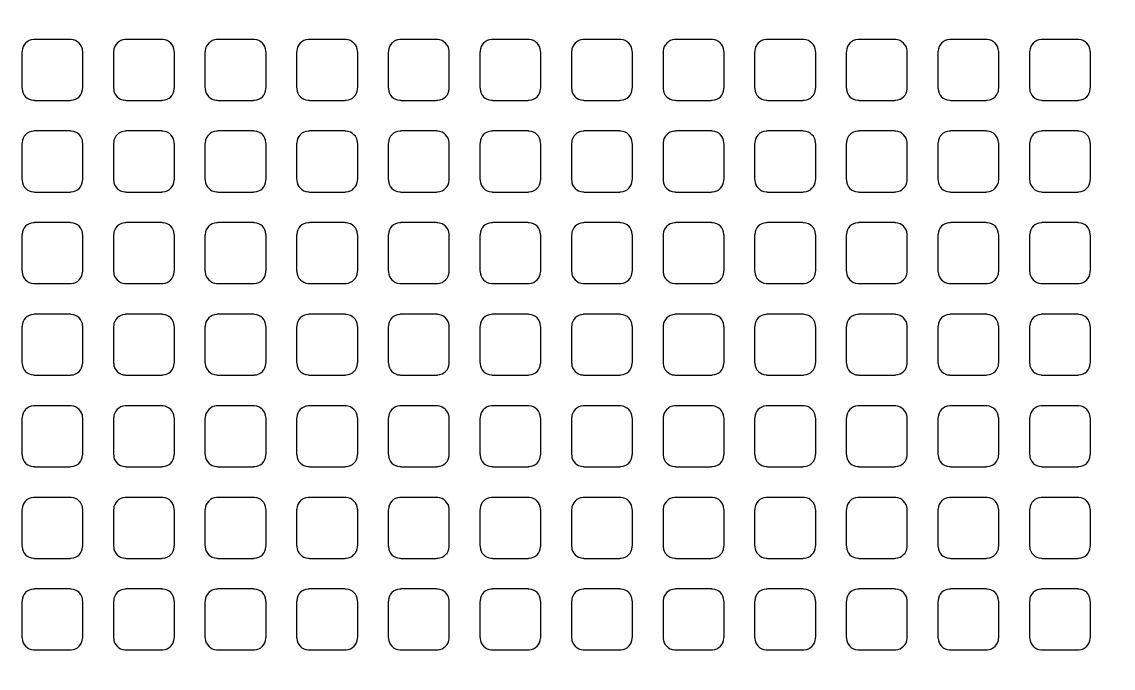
# Model space of a CAD drawing. Extents: x 3811 to 4077, y -444 to -307.
# Drawn here: x 3998.874 to 4000.69, y -387.263 to -386.188 of the extents above; entities that cross this region are included whole.
import ezdxf

# ---------------------------------------------------------------- set-up
doc = ezdxf.new("R2010")
doc.units = 0
doc.layers.add('gbr-dxf', color=7, linetype='Continuous')

msp = doc.modelspace()

# ---------------------------------------------------------------- linework, layer by layer
at = {"layer": 'gbr-dxf', "linetype": 'Continuous'}
for points in [[(3999.0372, -383.6498), (4000.6132, -385.2259, -0.008796), (4000.6149, -385.2276, -0.121203), (4002.1464, -387.7621, -0.018451), (4002.1479, -387.7673, -0.064075), (4002.3276, -389.1327, -0.053804), (4002.3289, -389.1489), (4002.3289, -394.6872, -0.007914)], [(4002.1765, -394.6853), (4002.1765, -389.1609, -0.053095), (4002.1752, -389.1448, 0.064692), (4002.0002, -387.8052, 0.121202), (4000.5054, -385.3337, -0.008636), (4000.5038, -385.332), (3998.9322, -383.7604, -0.013659)], [(3999.9338, -384.9419), (4000.4034, -385.4115), (4000.4037, -385.4118), (4000.4155, -385.4236, -0.015153), (4000.4164, -385.4246, -0.049411), (4001.1557, -386.3274, -0.015167), (4001.1564, -386.3285, -0.044505), (4001.6589, -387.2521, -0.034066), (4001.6604, -387.2551, -0.026409), (4001.8779, -387.8407, -0.024232), (4001.8785, -387.843, -0.038163), (4002.0195, -388.6098, -0.027081), (4002.0198, -388.6124, -0.011465), (4002.039, -388.846, -0.02516), (4002.0391, -388.8484, -0.014496), (4002.048, -389.1447, -0.020601), (4002.048, -389.1467), (4002.048, -389.1467, -0.012792), (4002.048, -389.1478, 0.025204), (4002.0491, -389.1681, -0.038327), (4002.0493, -389.172), (4002.0493, -389.27)]]:
    msp.add_lwpolyline(points, format="xyb", dxfattribs=at)
for points in [[(3998.8743, -386.2975, -0.095462), (3998.8747, -386.2994, 0.393729), (3998.8936, -386.3182, -0.09841), (3998.8955, -386.3187), (3998.9547, -386.3187, -0.095462), (3998.9565, -386.3183, 0.393729), (3998.9754, -386.2994, -0.101678), (3998.9759, -386.2974), (3998.9759, -386.2381, -0.092621), (3998.9755, -386.2363, 0.393729), (3998.9566, -386.2175, -0.088868), (3998.9549, -386.2171), (3998.8954, -386.2171, -0.092621), (3998.8936, -386.2175, 0.393729), (3998.8747, -386.2364, -0.09841), (3998.8743, -386.2383)], [(3999.0267, -386.2975, -0.095462), (3999.0271, -386.2994, 0.393729), (3999.0459, -386.3183, -0.095482), (3999.0478, -386.3187), (3999.107, -386.3187, -0.104567), (3999.109, -386.3182, 0.393729), (3999.1279, -386.2993, -0.088868), (3999.1282, -386.2976), (3999.1282, -386.2382, -0.092621), (3999.1278, -386.2364, 0.393729), (3999.109, -386.2175, -0.092282), (3999.1072, -386.2171), (3999.0478, -386.2171, -0.095462), (3999.046, -386.2175, 0.393729), (3999.0271, -386.2364, -0.09841), (3999.0267, -386.2383)], [(3999.179, -386.2974, -0.101214), (3999.1795, -386.2994, 0.393729), (3999.1984, -386.3182, -0.09841), (3999.2003, -386.3187), (3999.2595, -386.3187, -0.095462), (3999.2613, -386.3183, 0.393729), (3999.2802, -386.2994, -0.107228), (3999.2807, -386.2973), (3999.2807, -386.2382, -0.098843), (3999.2803, -386.2363, 0.393729), (3999.2614, -386.2175, -0.088868), (3999.2597, -386.2171), (3999.2002, -386.2171, -0.092621), (3999.1984, -386.2175, 0.393729), (3999.1795, -386.2364, -0.104195), (3999.179, -386.2384)], [(3999.3315, -386.2974, -0.098843), (3999.332, -386.2993, 0.393729), (3999.3508, -386.3182, -0.104195), (3999.3528, -386.3187), (3999.4118, -386.3187, -0.101214), (3999.4138, -386.3182, 0.393729), (3999.4326, -386.2993, -0.09841), (3999.4331, -386.2974), (3999.4331, -386.2383, -0.101214), (3999.4326, -386.2364, 0.393729), (3999.4137, -386.2175, -0.095482), (3999.4119, -386.2171), (3999.3526, -386.2171, -0.098843), (3999.3507, -386.2175, 0.393729), (3999.3319, -386.2364, -0.088868), (3999.3315, -386.2381)], [(3999.4839, -386.2976, -0.092621), (3999.4843, -386.2994, 0.393729), (3999.5031, -386.3183, -0.095482), (3999.505, -386.3187), (3999.5642, -386.3187, -0.104567), (3999.5662, -386.3182, 0.393729), (3999.5851, -386.2993, -0.092282), (3999.5855, -386.2975), (3999.5855, -386.2382, -0.095462), (3999.585, -386.2364, 0.393729), (3999.5662, -386.2175, -0.092282), (3999.5644, -386.2171), (3999.505, -386.2171, -0.095462), (3999.5032, -386.2175, 0.393729), (3999.4843, -386.2364, -0.095482), (3999.4839, -386.2382)], [(3999.6363, -386.2974, -0.101214), (3999.6367, -386.2993, 0.393729), (3999.6556, -386.3182, -0.101678), (3999.6575, -386.3187), (3999.7166, -386.3187, -0.098843), (3999.7185, -386.3182, 0.393729), (3999.7374, -386.2994, -0.095482), (3999.7378, -386.2975), (3999.7378, -386.2383, -0.098843), (3999.7374, -386.2364, 0.393729), (3999.7185, -386.2175, -0.09841), (3999.7166, -386.2171), (3999.6573, -386.2171, -0.089302), (3999.6556, -386.2175, 0.393729), (3999.6368, -386.2363, -0.104195), (3999.6363, -386.2383)], [(3999.7886, -386.2975, -0.098843), (3999.7891, -386.2994, 0.393729), (3999.8079, -386.3183, -0.095482), (3999.8098, -386.3187), (3999.869, -386.3187, -0.104567), (3999.871, -386.3182, 0.393729), (3999.8899, -386.2993, -0.09841), (3999.8903, -386.2974), (3999.8903, -386.2383, -0.101214), (3999.8898, -386.2364, 0.393729), (3999.871, -386.2175, -0.092282), (3999.8692, -386.2171), (3999.8098, -386.2171, -0.095462), (3999.808, -386.2175, 0.393729), (3999.7891, -386.2364, -0.101678), (3999.7886, -386.2383)], [(3999.9411, -386.2977, -0.089302), (3999.9415, -386.2994, 0.393729), (3999.9603, -386.3183, -0.095482), (3999.9622, -386.3187), (4000.0214, -386.3187, -0.104567), (4000.0234, -386.3182, 0.393729), (4000.0423, -386.2993, -0.095482), (4000.0427, -386.2975), (4000.0427, -386.2383, -0.098843), (4000.0422, -386.2364, 0.393729), (4000.0234, -386.2175, -0.092282), (4000.0216, -386.2171), (3999.9622, -386.2171, -0.095462), (3999.9604, -386.2175, 0.393729), (3999.9415, -386.2364, -0.092282), (3999.9411, -386.2382)], [(4000.0935, -386.2974, -0.101214), (4000.094, -386.2993, 0.393729), (4000.1128, -386.3182, -0.104195), (4000.1148, -386.3187), (4000.1738, -386.3187, -0.101214), (4000.1758, -386.3182, 0.393729), (4000.1946, -386.2993, -0.095482), (4000.1951, -386.2975), (4000.1951, -386.2383, -0.098843), (4000.1946, -386.2364, 0.393729), (4000.1757, -386.2175, -0.095482), (4000.1739, -386.2171), (4000.1146, -386.2171, -0.098843), (4000.1127, -386.2175, 0.393729), (4000.0939, -386.2364, -0.092282), (4000.0935, -386.2382)], [(4000.2459, -386.2975, -0.095462), (4000.2463, -386.2994, 0.393729), (4000.2651, -386.3183, -0.095482), (4000.267, -386.3187), (4000.3262, -386.3187, -0.104567), (4000.3282, -386.3182, 0.393729), (4000.3471, -386.2993, -0.088868), (4000.3474, -386.2976), (4000.3474, -386.2382, -0.092621), (4000.347, -386.2364, 0.393729), (4000.3282, -386.2175, -0.092282), (4000.3264, -386.2171), (4000.267, -386.2171, -0.095462), (4000.2652, -386.2175, 0.393729), (4000.2463, -386.2364, -0.09841), (4000.2459, -386.2383)], [(4000.3982, -386.2975, -0.098843), (4000.3987, -386.2994, 0.393729), (4000.4175, -386.3183, -0.095482), (4000.4194, -386.3187), (4000.4786, -386.3187, -0.104567), (4000.4806, -386.3182, 0.393729), (4000.4995, -386.2993, -0.09841), (4000.4999, -386.2974), (4000.4999, -386.2383, -0.101214), (4000.4994, -386.2364, 0.393729), (4000.4806, -386.2175, -0.092282), (4000.4788, -386.2171), (4000.4194, -386.2171, -0.095462), (4000.4176, -386.2175, 0.393729), (4000.3987, -386.2364, -0.101678), (4000.3982, -386.2383)], [(4000.5507, -386.2975, -0.095462), (4000.5511, -386.2993, 0.393729), (4000.57, -386.3182, -0.101678), (4000.5719, -386.3187), (4000.631, -386.3187, -0.098843), (4000.6329, -386.3182, 0.393729), (4000.6518, -386.2994, -0.101678), (4000.6523, -386.2974), (4000.6523, -386.2384, -0.104567), (4000.6518, -386.2364, 0.393729), (4000.6329, -386.2175, -0.09841), (4000.631, -386.2171), (4000.5717, -386.2171, -0.089302), (4000.57, -386.2175, 0.393729), (4000.5512, -386.2363, -0.09841), (4000.5507, -386.2382)], [(3998.8743, -386.4499, -0.095462), (3998.8747, -386.4518, 0.393729), (3998.8936, -386.4706, -0.095482), (3998.8954, -386.4711), (3998.9547, -386.4711, -0.092621), (3998.9565, -386.4707, 0.393729), (3998.9754, -386.4518, -0.101678), (3998.9759, -386.4498), (3998.9759, -386.3905, -0.092621), (3998.9755, -386.3887, 0.393729), (3998.9566, -386.3699, -0.092282), (3998.9548, -386.3695), (3998.8954, -386.3695, -0.095462), (3998.8936, -386.3699, 0.393729), (3998.8747, -386.3888, -0.09841), (3998.8743, -386.3907)], [(3999.0267, -386.4499, -0.095462), (3999.0271, -386.4518, 0.393729), (3999.0459, -386.4707, -0.092282), (3999.0477, -386.4711), (3999.107, -386.4711, -0.101214), (3999.109, -386.4706, 0.393729), (3999.1279, -386.4517, -0.088868), (3999.1282, -386.45), (3999.1282, -386.3906, -0.092621), (3999.1278, -386.3888, 0.393729), (3999.109, -386.3699, -0.095482), (3999.1071, -386.3695), (3999.0479, -386.3695, -0.098843), (3999.046, -386.3699, 0.393729), (3999.0271, -386.3888, -0.09841), (3999.0267, -386.3907)], [(3999.179, -386.4498, -0.101214), (3999.1795, -386.4518, 0.393729), (3999.1984, -386.4706, -0.095482), (3999.2002, -386.4711), (3999.2595, -386.4711, -0.092621), (3999.2613, -386.4707, 0.393729), (3999.2802, -386.4518, -0.107228), (3999.2807, -386.4497), (3999.2807, -386.3906, -0.098843), (3999.2803, -386.3887, 0.393729), (3999.2614, -386.3699, -0.092282), (3999.2596, -386.3695), (3999.2002, -386.3695, -0.095462), (3999.1984, -386.3699, 0.393729), (3999.1795, -386.3888, -0.104195), (3999.179, -386.3908)], [(3999.3315, -386.4498, -0.098843), (3999.332, -386.4517, 0.393729), (3999.3508, -386.4706, -0.101678), (3999.3528, -386.4711), (3999.4119, -386.4711, -0.098843), (3999.4138, -386.4706, 0.393729), (3999.4326, -386.4517, -0.09841), (3999.4331, -386.4498), (3999.4331, -386.3907, -0.101214), (3999.4326, -386.3888, 0.393729), (3999.4137, -386.3699, -0.09841), (3999.4118, -386.3695), (3999.3527, -386.3695, -0.101214), (3999.3507, -386.3699, 0.393729), (3999.3319, -386.3888, -0.088868), (3999.3315, -386.3905)], [(3999.4839, -386.45, -0.092621), (3999.4843, -386.4518, 0.393729), (3999.5031, -386.4707, -0.092282), (3999.5049, -386.4711), (3999.5642, -386.4711, -0.101214), (3999.5662, -386.4706, 0.393729), (3999.5851, -386.4517, -0.092282), (3999.5855, -386.4499), (3999.5855, -386.3906, -0.095462), (3999.585, -386.3888, 0.393729), (3999.5662, -386.3699, -0.095482), (3999.5643, -386.3695), (3999.5051, -386.3695, -0.098843), (3999.5032, -386.3699, 0.393729), (3999.4843, -386.3888, -0.095482), (3999.4839, -386.3906)], [(3999.6363, -386.4498, -0.101214), (3999.6367, -386.4517, 0.393729), (3999.6556, -386.4706, -0.09841), (3999.6575, -386.4711), (3999.7167, -386.4711, -0.095462), (3999.7185, -386.4706, 0.393729), (3999.7374, -386.4518, -0.095482), (3999.7378, -386.4499), (3999.7378, -386.3907, -0.098843), (3999.7374, -386.3888, 0.393729), (3999.7185, -386.3699, -0.101678), (3999.7166, -386.3695), (3999.6574, -386.3695, -0.092621), (3999.6556, -386.3699, 0.393729), (3999.6368, -386.3887, -0.104195), (3999.6363, -386.3907)], [(3999.7886, -386.4499, -0.098843), (3999.7891, -386.4518, 0.393729), (3999.8079, -386.4707, -0.092282), (3999.8097, -386.4711), (3999.869, -386.4711, -0.101214), (3999.871, -386.4706, 0.393729), (3999.8899, -386.4517, -0.09841), (3999.8903, -386.4498), (3999.8903, -386.3907, -0.101214), (3999.8898, -386.3888, 0.393729), (3999.871, -386.3699, -0.095482), (3999.8691, -386.3695), (3999.8099, -386.3695, -0.098843), (3999.808, -386.3699, 0.393729), (3999.7891, -386.3888, -0.101678), (3999.7886, -386.3907)], [(3999.9411, -386.4501, -0.089302), (3999.9415, -386.4518, 0.393729), (3999.9603, -386.4707, -0.092282), (3999.9621, -386.4711), (4000.0214, -386.4711, -0.101214), (4000.0234, -386.4706, 0.393729), (4000.0423, -386.4517, -0.095482), (4000.0427, -386.4499), (4000.0427, -386.3907, -0.098843), (4000.0422, -386.3888, 0.393729), (4000.0234, -386.3699, -0.095482), (4000.0215, -386.3695), (3999.9623, -386.3695, -0.098843), (3999.9604, -386.3699, 0.393729), (3999.9415, -386.3888, -0.092282), (3999.9411, -386.3906)], [(4000.0935, -386.4498, -0.101214), (4000.094, -386.4517, 0.393729), (4000.1128, -386.4706, -0.101678), (4000.1148, -386.4711), (4000.1739, -386.4711, -0.098843), (4000.1758, -386.4706, 0.393729), (4000.1946, -386.4517, -0.095482), (4000.1951, -386.4499), (4000.1951, -386.3907, -0.098843), (4000.1946, -386.3888, 0.393729), (4000.1757, -386.3699, -0.09841), (4000.1738, -386.3695), (4000.1147, -386.3695, -0.101214), (4000.1127, -386.3699, 0.393729), (4000.0939, -386.3888, -0.092282), (4000.0935, -386.3906)], [(4000.2459, -386.4499, -0.095462), (4000.2463, -386.4518, 0.393729), (4000.2651, -386.4707, -0.092282), (4000.2669, -386.4711), (4000.3262, -386.4711, -0.101214), (4000.3282, -386.4706, 0.393729), (4000.3471, -386.4517, -0.088868), (4000.3474, -386.45), (4000.3474, -386.3906, -0.092621), (4000.347, -386.3888, 0.393729), (4000.3282, -386.3699, -0.095482), (4000.3263, -386.3695), (4000.2671, -386.3695, -0.098843), (4000.2652, -386.3699, 0.393729), (4000.2463, -386.3888, -0.09841), (4000.2459, -386.3907)], [(4000.3982, -386.4499, -0.098843), (4000.3987, -386.4518, 0.393729), (4000.4175, -386.4707, -0.092282), (4000.4193, -386.4711), (4000.4786, -386.4711, -0.101214), (4000.4806, -386.4706, 0.393729), (4000.4995, -386.4517, -0.09841), (4000.4999, -386.4498), (4000.4999, -386.3907, -0.101214), (4000.4994, -386.3888, 0.393729), (4000.4806, -386.3699, -0.095482), (4000.4787, -386.3695), (4000.4195, -386.3695, -0.098843), (4000.4176, -386.3699, 0.393729), (4000.3987, -386.3888, -0.101678), (4000.3982, -386.3907)], [(4000.5507, -386.4499, -0.095462), (4000.5511, -386.4517, 0.393729), (4000.57, -386.4706, -0.09841), (4000.5719, -386.4711), (4000.6311, -386.4711, -0.095462), (4000.6329, -386.4706, 0.393729), (4000.6518, -386.4518, -0.101678), (4000.6523, -386.4498), (4000.6523, -386.3908, -0.104567), (4000.6518, -386.3888, 0.393729), (4000.6329, -386.3699, -0.101678), (4000.631, -386.3695), (4000.5718, -386.3695, -0.092621), (4000.57, -386.3699, 0.393729), (4000.5512, -386.3887, -0.09841), (4000.5507, -386.3906)], [(3998.8743, -386.6023, -0.095462), (3998.8747, -386.6042, 0.393729), (3998.8936, -386.623, -0.092282), (3998.8954, -386.6234), (3998.9548, -386.6234, -0.089302), (3998.9565, -386.6231, 0.393729), (3998.9754, -386.6042, -0.101678), (3998.9759, -386.6022), (3998.9759, -386.5429, -0.092621), (3998.9755, -386.5411, 0.393729), (3998.9566, -386.5223, -0.095482), (3998.9547, -386.5219), (3998.8955, -386.5219, -0.098843), (3998.8936, -386.5223, 0.393729), (3998.8747, -386.5412, -0.09841), (3998.8743, -386.5431)], [(3999.0267, -386.6023, -0.095462), (3999.0271, -386.6042, 0.393729), (3999.0459, -386.6231, -0.088868), (3999.0477, -386.6234), (3999.1071, -386.6234, -0.098843), (3999.109, -386.623, 0.393729), (3999.1279, -386.6041, -0.088868), (3999.1282, -386.6024), (3999.1282, -386.543, -0.092621), (3999.1278, -386.5412, 0.393729), (3999.109, -386.5223, -0.09841), (3999.1071, -386.5219), (3999.0479, -386.5219, -0.101214), (3999.046, -386.5223, 0.393729), (3999.0271, -386.5412, -0.09841), (3999.0267, -386.5431)], [(3999.179, -386.6022, -0.101214), (3999.1795, -386.6042, 0.393729), (3999.1984, -386.623, -0.092282), (3999.2002, -386.6234), (3999.2596, -386.6234, -0.089302), (3999.2613, -386.6231, 0.393729), (3999.2802, -386.6042, -0.107228), (3999.2807, -386.6021), (3999.2807, -386.543, -0.098843), (3999.2803, -386.5411, 0.393729), (3999.2614, -386.5223, -0.095482), (3999.2595, -386.5219), (3999.2003, -386.5219, -0.098843), (3999.1984, -386.5223, 0.393729), (3999.1795, -386.5412, -0.104195), (3999.179, -386.5432)], [(3999.3315, -386.6022, -0.098843), (3999.332, -386.6041, 0.393729), (3999.3508, -386.623, -0.09841), (3999.3527, -386.6234), (3999.4119, -386.6234, -0.095462), (3999.4138, -386.623, 0.393729), (3999.4326, -386.6041, -0.09841), (3999.4331, -386.6022), (3999.4331, -386.5431, -0.101214), (3999.4326, -386.5412, 0.393729), (3999.4137, -386.5223, -0.101678), (3999.4118, -386.5219), (3999.3528, -386.5219, -0.104567), (3999.3507, -386.5223, 0.393729), (3999.3319, -386.5412, -0.088868), (3999.3315, -386.5429)], [(3999.4839, -386.6024, -0.092621), (3999.4843, -386.6042, 0.393729), (3999.5031, -386.6231, -0.088868), (3999.5049, -386.6234), (3999.5643, -386.6234, -0.098843), (3999.5662, -386.623, 0.393729), (3999.5851, -386.6041, -0.092282), (3999.5855, -386.6023), (3999.5855, -386.543, -0.095462), (3999.585, -386.5412, 0.393729), (3999.5662, -386.5223, -0.09841), (3999.5643, -386.5219), (3999.5051, -386.5219, -0.101214), (3999.5032, -386.5223, 0.393729), (3999.4843, -386.5412, -0.095482), (3999.4839, -386.543)], [(3999.6363, -386.6022, -0.101214), (3999.6367, -386.6041, 0.393729), (3999.6556, -386.623, -0.095482), (3999.6574, -386.6234), (3999.7168, -386.6234, -0.092621), (3999.7185, -386.623, 0.393729), (3999.7374, -386.6042, -0.095482), (3999.7378, -386.6023), (3999.7378, -386.5431, -0.098843), (3999.7374, -386.5412, 0.393729), (3999.7185, -386.5223, -0.104195), (3999.7165, -386.5219), (3999.6575, -386.5219, -0.095462), (3999.6556, -386.5223, 0.393729), (3999.6368, -386.5411, -0.104195), (3999.6363, -386.5431)], [(3999.7886, -386.6023, -0.098843), (3999.7891, -386.6042, 0.393729), (3999.8079, -386.6231, -0.088868), (3999.8097, -386.6234), (3999.8691, -386.6234, -0.098843), (3999.871, -386.623, 0.393729), (3999.8899, -386.6041, -0.09841), (3999.8903, -386.6022), (3999.8903, -386.5431, -0.101214), (3999.8898, -386.5412, 0.393729), (3999.871, -386.5223, -0.09841), (3999.8691, -386.5219), (3999.8099, -386.5219, -0.101214), (3999.808, -386.5223, 0.393729), (3999.7891, -386.5412, -0.101678), (3999.7886, -386.5431)], [(3999.9411, -386.6025, -0.089302), (3999.9415, -386.6042, 0.393729), (3999.9603, -386.6231, -0.088868), (3999.9621, -386.6234), (4000.0215, -386.6234, -0.098843), (4000.0234, -386.623, 0.393729), (4000.0423, -386.6041, -0.095482), (4000.0427, -386.6023), (4000.0427, -386.5431, -0.098843), (4000.0422, -386.5412, 0.393729), (4000.0234, -386.5223, -0.09841), (4000.0215, -386.5219), (3999.9623, -386.5219, -0.101214), (3999.9604, -386.5223, 0.393729), (3999.9415, -386.5412, -0.092282), (3999.9411, -386.543)], [(4000.0935, -386.6022, -0.101214), (4000.094, -386.6041, 0.393729), (4000.1128, -386.623, -0.09841), (4000.1147, -386.6234), (4000.1739, -386.6234, -0.095462), (4000.1758, -386.623, 0.393729), (4000.1946, -386.6041, -0.095482), (4000.1951, -386.6023), (4000.1951, -386.5431, -0.098843), (4000.1946, -386.5412, 0.393729), (4000.1757, -386.5223, -0.101678), (4000.1738, -386.5219), (4000.1148, -386.5219, -0.104567), (4000.1127, -386.5223, 0.393729), (4000.0939, -386.5412, -0.092282), (4000.0935, -386.543)], [(4000.2459, -386.6023, -0.095462), (4000.2463, -386.6042, 0.393729), (4000.2651, -386.6231, -0.088868), (4000.2669, -386.6234), (4000.3263, -386.6234, -0.098843), (4000.3282, -386.623, 0.393729), (4000.3471, -386.6041, -0.088868), (4000.3474, -386.6024), (4000.3474, -386.543, -0.092621), (4000.347, -386.5412, 0.393729), (4000.3282, -386.5223, -0.09841), (4000.3263, -386.5219), (4000.2671, -386.5219, -0.101214), (4000.2652, -386.5223, 0.393729), (4000.2463, -386.5412, -0.09841), (4000.2459, -386.5431)], [(4000.3982, -386.6023, -0.098843), (4000.3987, -386.6042, 0.393729), (4000.4175, -386.6231, -0.088868), (4000.4193, -386.6234), (4000.4787, -386.6234, -0.098843), (4000.4806, -386.623, 0.393729), (4000.4995, -386.6041, -0.09841), (4000.4999, -386.6022), (4000.4999, -386.5431, -0.101214), (4000.4994, -386.5412, 0.393729), (4000.4806, -386.5223, -0.09841), (4000.4787, -386.5219), (4000.4195, -386.5219, -0.101214), (4000.4176, -386.5223, 0.393729), (4000.3987, -386.5412, -0.101678), (4000.3982, -386.5431)], [(4000.5507, -386.6023, -0.095462), (4000.5511, -386.6041, 0.393729), (4000.57, -386.623, -0.095482), (4000.5718, -386.6234), (4000.6312, -386.6234, -0.092621), (4000.6329, -386.623, 0.393729), (4000.6518, -386.6042, -0.101678), (4000.6523, -386.6022), (4000.6523, -386.5432, -0.104567), (4000.6518, -386.5412, 0.393729), (4000.6329, -386.5223, -0.104195), (4000.6309, -386.5219), (4000.5719, -386.5219, -0.095462), (4000.57, -386.5223, 0.393729), (4000.5512, -386.5411, -0.09841), (4000.5507, -386.543)], [(3998.8743, -386.7547, -0.095462), (3998.8747, -386.7566, 0.393729), (3998.8936, -386.7754, -0.101678), (3998.8955, -386.7759), (3998.9546, -386.7759, -0.098843), (3998.9565, -386.7755, 0.393729), (3998.9754, -386.7566, -0.101678), (3998.9759, -386.7546), (3998.9759, -386.6953, -0.092621), (3998.9755, -386.6935, 0.393729), (3998.9566, -386.6747, -0.09841), (3998.9547, -386.6742), (3998.8955, -386.6742, -0.101214), (3998.8936, -386.6747, 0.393729), (3998.8747, -386.6936, -0.09841), (3998.8743, -386.6955)], [(3999.0267, -386.7547, -0.095462), (3999.0271, -386.7566, 0.393729), (3999.0459, -386.7755, -0.09841), (3999.0478, -386.7759), (3999.1069, -386.7759, -0.10699), (3999.109, -386.7754, 0.393729), (3999.1279, -386.7565, -0.088868), (3999.1282, -386.7548), (3999.1282, -386.6954, -0.092621), (3999.1278, -386.6936, 0.393729), (3999.109, -386.6747, -0.101678), (3999.107, -386.6742), (3999.048, -386.6742, -0.104567), (3999.046, -386.6747, 0.393729), (3999.0271, -386.6936, -0.09841), (3999.0267, -386.6955)], [(3999.179, -386.7546, -0.101214), (3999.1795, -386.7566, 0.393729), (3999.1984, -386.7754, -0.101678), (3999.2003, -386.7759), (3999.2594, -386.7759, -0.098843), (3999.2613, -386.7755, 0.393729), (3999.2802, -386.7566, -0.107228), (3999.2807, -386.7545), (3999.2807, -386.6954, -0.098843), (3999.2803, -386.6935, 0.393729), (3999.2614, -386.6747, -0.09841), (3999.2595, -386.6742), (3999.2003, -386.6742, -0.101214), (3999.1984, -386.6747, 0.393729), (3999.1795, -386.6936, -0.104195), (3999.179, -386.6956)], [(3999.3315, -386.7546, -0.098843), (3999.332, -386.7565, 0.393729), (3999.3508, -386.7754, -0.107228), (3999.3529, -386.7759), (3999.4118, -386.7759, -0.104567), (3999.4138, -386.7754, 0.393729), (3999.4326, -386.7565, -0.09841), (3999.4331, -386.7546), (3999.4331, -386.6955, -0.101214), (3999.4326, -386.6936, 0.393729), (3999.4137, -386.6747, -0.104195), (3999.4117, -386.6742), (3999.3528, -386.6742, -0.10699), (3999.3507, -386.6747, 0.393729), (3999.3319, -386.6936, -0.088868), (3999.3315, -386.6953)], [(3999.4839, -386.7548, -0.092621), (3999.4843, -386.7566, 0.393729), (3999.5031, -386.7755, -0.09841), (3999.505, -386.7759), (3999.5641, -386.7759, -0.10699), (3999.5662, -386.7754, 0.393729), (3999.5851, -386.7565, -0.092282), (3999.5855, -386.7547), (3999.5855, -386.6954, -0.095462), (3999.585, -386.6936, 0.393729), (3999.5662, -386.6747, -0.101678), (3999.5642, -386.6742), (3999.5052, -386.6742, -0.104567), (3999.5032, -386.6747, 0.393729), (3999.4843, -386.6936, -0.095482), (3999.4839, -386.6954)], [(3999.6363, -386.7546, -0.101214), (3999.6367, -386.7565, 0.393729), (3999.6556, -386.7754, -0.104195), (3999.6576, -386.7759), (3999.7166, -386.7759, -0.101214), (3999.7185, -386.7754, 0.393729), (3999.7374, -386.7566, -0.095482), (3999.7378, -386.7547), (3999.7378, -386.6955, -0.098843), (3999.7374, -386.6936, 0.393729), (3999.7185, -386.6747, -0.107228), (3999.7165, -386.6742), (3999.6575, -386.6742, -0.098843), (3999.6556, -386.6747, 0.393729), (3999.6368, -386.6935, -0.104195), (3999.6363, -386.6955)], [(3999.7886, -386.7547, -0.098843), (3999.7891, -386.7566, 0.393729), (3999.8079, -386.7755, -0.09841), (3999.8098, -386.7759), (3999.8689, -386.7759, -0.10699), (3999.871, -386.7754, 0.393729), (3999.8899, -386.7565, -0.09841), (3999.8903, -386.7546), (3999.8903, -386.6955, -0.101214), (3999.8898, -386.6936, 0.393729), (3999.871, -386.6747, -0.101678), (3999.869, -386.6742), (3999.81, -386.6742, -0.104567), (3999.808, -386.6747, 0.393729), (3999.7891, -386.6936, -0.101678), (3999.7886, -386.6955)], [(3999.9411, -386.7549, -0.089302), (3999.9415, -386.7566, 0.393729), (3999.9603, -386.7755, -0.09841), (3999.9622, -386.7759), (4000.0213, -386.7759, -0.10699), (4000.0234, -386.7754, 0.393729), (4000.0423, -386.7565, -0.095482), (4000.0427, -386.7547), (4000.0427, -386.6955, -0.098843), (4000.0422, -386.6936, 0.393729), (4000.0234, -386.6747, -0.101678), (4000.0214, -386.6742), (3999.9624, -386.6742, -0.104567), (3999.9604, -386.6747, 0.393729), (3999.9415, -386.6936, -0.092282), (3999.9411, -386.6954)], [(4000.0935, -386.7546, -0.101214), (4000.094, -386.7565, 0.393729), (4000.1128, -386.7754, -0.107228), (4000.1149, -386.7759), (4000.1738, -386.7759, -0.104567), (4000.1758, -386.7754, 0.393729), (4000.1946, -386.7565, -0.095482), (4000.1951, -386.7547), (4000.1951, -386.6955, -0.098843), (4000.1946, -386.6936, 0.393729), (4000.1757, -386.6747, -0.104195), (4000.1737, -386.6742), (4000.1148, -386.6742, -0.10699), (4000.1127, -386.6747, 0.393729), (4000.0939, -386.6936, -0.092282), (4000.0935, -386.6954)], [(4000.2459, -386.7547, -0.095462), (4000.2463, -386.7566, 0.393729), (4000.2651, -386.7755, -0.09841), (4000.267, -386.7759), (4000.3261, -386.7759, -0.10699), (4000.3282, -386.7754, 0.393729), (4000.3471, -386.7565, -0.088868), (4000.3474, -386.7548), (4000.3474, -386.6954, -0.092621), (4000.347, -386.6936, 0.393729), (4000.3282, -386.6747, -0.101678), (4000.3262, -386.6742), (4000.2672, -386.6742, -0.104567), (4000.2652, -386.6747, 0.393729), (4000.2463, -386.6936, -0.09841), (4000.2459, -386.6955)], [(4000.3982, -386.7547, -0.098843), (4000.3987, -386.7566, 0.393729), (4000.4175, -386.7755, -0.09841), (4000.4194, -386.7759), (4000.4785, -386.7759, -0.10699), (4000.4806, -386.7754, 0.393729), (4000.4995, -386.7565, -0.09841), (4000.4999, -386.7546), (4000.4999, -386.6955, -0.101214), (4000.4994, -386.6936, 0.393729), (4000.4806, -386.6747, -0.101678), (4000.4786, -386.6742), (4000.4196, -386.6742, -0.104567), (4000.4176, -386.6747, 0.393729), (4000.3987, -386.6936, -0.101678), (4000.3982, -386.6955)], [(4000.5507, -386.7547, -0.095462), (4000.5511, -386.7565, 0.393729), (4000.57, -386.7754, -0.104195), (4000.572, -386.7759), (4000.631, -386.7759, -0.101214), (4000.6329, -386.7754, 0.393729), (4000.6518, -386.7566, -0.101678), (4000.6523, -386.7546), (4000.6523, -386.6956, -0.104567), (4000.6518, -386.6936, 0.393729), (4000.6329, -386.6747, -0.107228), (4000.6309, -386.6742), (4000.5719, -386.6742, -0.098843), (4000.57, -386.6747, 0.393729), (4000.5512, -386.6935, -0.09841), (4000.5507, -386.6954)], [(3998.8743, -386.9071, -0.095462), (3998.8747, -386.909, 0.393729), (3998.8936, -386.9278, -0.09841), (3998.8955, -386.9283), (3998.9547, -386.9283, -0.095462), (3998.9565, -386.9279, 0.393729), (3998.9754, -386.909, -0.101678), (3998.9759, -386.907), (3998.9759, -386.8477, -0.092621), (3998.9755, -386.8459, 0.393729), (3998.9566, -386.8271, -0.088868), (3998.9549, -386.8267), (3998.8954, -386.8267, -0.092621), (3998.8936, -386.8271, 0.393729), (3998.8747, -386.846, -0.09841), (3998.8743, -386.8479)], [(3999.0267, -386.9071, -0.095462), (3999.0271, -386.909, 0.393729), (3999.0459, -386.9279, -0.095482), (3999.0478, -386.9283), (3999.107, -386.9283, -0.104567), (3999.109, -386.9278, 0.393729), (3999.1279, -386.9089, -0.088868), (3999.1282, -386.9072), (3999.1282, -386.8478, -0.092621), (3999.1278, -386.846, 0.393729), (3999.109, -386.8271, -0.092282), (3999.1072, -386.8267), (3999.0478, -386.8267, -0.095462), (3999.046, -386.8271, 0.393729), (3999.0271, -386.846, -0.09841), (3999.0267, -386.8479)], [(3999.179, -386.907, -0.101214), (3999.1795, -386.909, 0.393729), (3999.1984, -386.9278, -0.09841), (3999.2003, -386.9283), (3999.2595, -386.9283, -0.095462), (3999.2613, -386.9279, 0.393729), (3999.2802, -386.909, -0.107228), (3999.2807, -386.9069), (3999.2807, -386.8478, -0.098843), (3999.2803, -386.8459, 0.393729), (3999.2614, -386.8271, -0.088868), (3999.2597, -386.8267), (3999.2002, -386.8267, -0.092621), (3999.1984, -386.8271, 0.393729), (3999.1795, -386.846, -0.104195), (3999.179, -386.848)], [(3999.3315, -386.907, -0.098843), (3999.332, -386.9089, 0.393729), (3999.3508, -386.9278, -0.104195), (3999.3528, -386.9283), (3999.4118, -386.9283, -0.101214), (3999.4138, -386.9278, 0.393729), (3999.4326, -386.9089, -0.09841), (3999.4331, -386.907), (3999.4331, -386.8479, -0.101214), (3999.4326, -386.846, 0.393729), (3999.4137, -386.8271, -0.095482), (3999.4119, -386.8267), (3999.3526, -386.8267, -0.098843), (3999.3507, -386.8271, 0.393729), (3999.3319, -386.846, -0.088868), (3999.3315, -386.8477)], [(3999.4839, -386.9072, -0.092621), (3999.4843, -386.909, 0.393729), (3999.5031, -386.9279, -0.095482), (3999.505, -386.9283), (3999.5642, -386.9283, -0.104567), (3999.5662, -386.9278, 0.393729), (3999.5851, -386.9089, -0.092282), (3999.5855, -386.9071), (3999.5855, -386.8478, -0.095462), (3999.585, -386.846, 0.393729), (3999.5662, -386.8271, -0.092282), (3999.5644, -386.8267), (3999.505, -386.8267, -0.095462), (3999.5032, -386.8271, 0.393729), (3999.4843, -386.846, -0.095482), (3999.4839, -386.8478)], [(3999.6363, -386.907, -0.101214), (3999.6367, -386.9089, 0.393729), (3999.6556, -386.9278, -0.101678), (3999.6575, -386.9283), (3999.7166, -386.9283, -0.098843), (3999.7185, -386.9278, 0.393729), (3999.7374, -386.909, -0.095482), (3999.7378, -386.9071), (3999.7378, -386.8479, -0.098843), (3999.7374, -386.846, 0.393729), (3999.7185, -386.8271, -0.09841), (3999.7166, -386.8267), (3999.6573, -386.8267, -0.089302), (3999.6556, -386.8271, 0.393729), (3999.6368, -386.8459, -0.104195), (3999.6363, -386.8479)], [(3999.7886, -386.9071, -0.098843), (3999.7891, -386.909, 0.393729), (3999.8079, -386.9279, -0.095482), (3999.8098, -386.9283), (3999.869, -386.9283, -0.104567), (3999.871, -386.9278, 0.393729), (3999.8899, -386.9089, -0.09841), (3999.8903, -386.907), (3999.8903, -386.8479, -0.101214), (3999.8898, -386.846, 0.393729), (3999.871, -386.8271, -0.092282), (3999.8692, -386.8267), (3999.8098, -386.8267, -0.095462), (3999.808, -386.8271, 0.393729), (3999.7891, -386.846, -0.101678), (3999.7886, -386.8479)], [(3999.9411, -386.9073, -0.089302), (3999.9415, -386.909, 0.393729), (3999.9603, -386.9279, -0.095482), (3999.9622, -386.9283), (4000.0214, -386.9283, -0.104567), (4000.0234, -386.9278, 0.393729), (4000.0423, -386.9089, -0.095482), (4000.0427, -386.9071), (4000.0427, -386.8479, -0.098843), (4000.0422, -386.846, 0.393729), (4000.0234, -386.8271, -0.092282), (4000.0216, -386.8267), (3999.9622, -386.8267, -0.095462), (3999.9604, -386.8271, 0.393729), (3999.9415, -386.846, -0.092282), (3999.9411, -386.8478)], [(4000.0935, -386.907, -0.101214), (4000.094, -386.9089, 0.393729), (4000.1128, -386.9278, -0.104195), (4000.1148, -386.9283), (4000.1738, -386.9283, -0.101214), (4000.1758, -386.9278, 0.393729), (4000.1946, -386.9089, -0.095482), (4000.1951, -386.9071), (4000.1951, -386.8479, -0.098843), (4000.1946, -386.846, 0.393729), (4000.1757, -386.8271, -0.095482), (4000.1739, -386.8267), (4000.1146, -386.8267, -0.098843), (4000.1127, -386.8271, 0.393729), (4000.0939, -386.846, -0.092282), (4000.0935, -386.8478)], [(4000.2459, -386.9071, -0.095462), (4000.2463, -386.909, 0.393729), (4000.2651, -386.9279, -0.095482), (4000.267, -386.9283), (4000.3262, -386.9283, -0.104567), (4000.3282, -386.9278, 0.393729), (4000.3471, -386.9089, -0.088868), (4000.3474, -386.9072), (4000.3474, -386.8478, -0.092621), (4000.347, -386.846, 0.393729), (4000.3282, -386.8271, -0.092282), (4000.3264, -386.8267), (4000.267, -386.8267, -0.095462), (4000.2652, -386.8271, 0.393729), (4000.2463, -386.846, -0.09841), (4000.2459, -386.8479)], [(4000.3982, -386.9071, -0.098843), (4000.3987, -386.909, 0.393729), (4000.4175, -386.9279, -0.095482), (4000.4194, -386.9283), (4000.4786, -386.9283, -0.104567), (4000.4806, -386.9278, 0.393729), (4000.4995, -386.9089, -0.09841), (4000.4999, -386.907), (4000.4999, -386.8479, -0.101214), (4000.4994, -386.846, 0.393729), (4000.4806, -386.8271, -0.092282), (4000.4788, -386.8267), (4000.4194, -386.8267, -0.095462), (4000.4176, -386.8271, 0.393729), (4000.3987, -386.846, -0.101678), (4000.3982, -386.8479)], [(4000.5507, -386.9071, -0.095462), (4000.5511, -386.9089, 0.393729), (4000.57, -386.9278, -0.101678), (4000.5719, -386.9283), (4000.631, -386.9283, -0.098843), (4000.6329, -386.9278, 0.393729), (4000.6518, -386.909, -0.101678), (4000.6523, -386.907), (4000.6523, -386.848, -0.104567), (4000.6518, -386.846, 0.393729), (4000.6329, -386.8271, -0.09841), (4000.631, -386.8267), (4000.5717, -386.8267, -0.089302), (4000.57, -386.8271, 0.393729), (4000.5512, -386.8459, -0.09841), (4000.5507, -386.8478)], [(3998.8743, -387.0595, -0.095462), (3998.8747, -387.0614, 0.393729), (3998.8936, -387.0802, -0.095482), (3998.8954, -387.0807), (3998.9547, -387.0807, -0.092621), (3998.9565, -387.0803, 0.393729), (3998.9754, -387.0614, -0.101678), (3998.9759, -387.0594), (3998.9759, -387.0001, -0.092621), (3998.9755, -386.9983, 0.393729), (3998.9566, -386.9795, -0.092282), (3998.9548, -386.9791), (3998.8954, -386.9791, -0.095462), (3998.8936, -386.9795, 0.393729), (3998.8747, -386.9984, -0.09841), (3998.8743, -387.0003)], [(3999.0267, -387.0595, -0.095462), (3999.0271, -387.0614, 0.393729), (3999.0459, -387.0803, -0.092282), (3999.0477, -387.0807), (3999.107, -387.0807, -0.101214), (3999.109, -387.0802, 0.393729), (3999.1279, -387.0613, -0.088868), (3999.1282, -387.0596), (3999.1282, -387.0002, -0.092621), (3999.1278, -386.9984, 0.393729), (3999.109, -386.9795, -0.095482), (3999.1071, -386.9791), (3999.0479, -386.9791, -0.098843), (3999.046, -386.9795, 0.393729), (3999.0271, -386.9984, -0.09841), (3999.0267, -387.0003)], [(3999.179, -387.0594, -0.101214), (3999.1795, -387.0614, 0.393729), (3999.1984, -387.0802, -0.095482), (3999.2002, -387.0807), (3999.2595, -387.0807, -0.092621), (3999.2613, -387.0803, 0.393729), (3999.2802, -387.0614, -0.107228), (3999.2807, -387.0593), (3999.2807, -387.0002, -0.098843), (3999.2803, -386.9983, 0.393729), (3999.2614, -386.9795, -0.092282), (3999.2596, -386.9791), (3999.2002, -386.9791, -0.095462), (3999.1984, -386.9795, 0.393729), (3999.1795, -386.9984, -0.104195), (3999.179, -387.0004)], [(3999.3315, -387.0594, -0.098843), (3999.332, -387.0613, 0.393729), (3999.3508, -387.0802, -0.101678), (3999.3528, -387.0807), (3999.4119, -387.0807, -0.098843), (3999.4138, -387.0802, 0.393729), (3999.4326, -387.0613, -0.09841), (3999.4331, -387.0594), (3999.4331, -387.0003, -0.101214), (3999.4326, -386.9984, 0.393729), (3999.4137, -386.9795, -0.09841), (3999.4118, -386.9791), (3999.3527, -386.9791, -0.101214), (3999.3507, -386.9795, 0.393729), (3999.3319, -386.9984, -0.088868), (3999.3315, -387.0001)], [(3999.4839, -387.0596, -0.092621), (3999.4843, -387.0614, 0.393729), (3999.5031, -387.0803, -0.092282), (3999.5049, -387.0807), (3999.5642, -387.0807, -0.101214), (3999.5662, -387.0802, 0.393729), (3999.5851, -387.0613, -0.092282), (3999.5855, -387.0595), (3999.5855, -387.0002, -0.095462), (3999.585, -386.9984, 0.393729), (3999.5662, -386.9795, -0.095482), (3999.5643, -386.9791), (3999.5051, -386.9791, -0.098843), (3999.5032, -386.9795, 0.393729), (3999.4843, -386.9984, -0.095482), (3999.4839, -387.0002)], [(3999.6363, -387.0594, -0.101214), (3999.6367, -387.0613, 0.393729), (3999.6556, -387.0802, -0.09841), (3999.6575, -387.0807), (3999.7167, -387.0807, -0.095462), (3999.7185, -387.0802, 0.393729), (3999.7374, -387.0614, -0.095482), (3999.7378, -387.0595), (3999.7378, -387.0003, -0.098843), (3999.7374, -386.9984, 0.393729), (3999.7185, -386.9795, -0.101678), (3999.7166, -386.9791), (3999.6574, -386.9791, -0.092621), (3999.6556, -386.9795, 0.393729), (3999.6368, -386.9983, -0.104195), (3999.6363, -387.0003)], [(3999.7886, -387.0595, -0.098843), (3999.7891, -387.0614, 0.393729), (3999.8079, -387.0803, -0.092282), (3999.8097, -387.0807), (3999.869, -387.0807, -0.101214), (3999.871, -387.0802, 0.393729), (3999.8899, -387.0613, -0.09841), (3999.8903, -387.0594), (3999.8903, -387.0003, -0.101214), (3999.8898, -386.9984, 0.393729), (3999.871, -386.9795, -0.095482), (3999.8691, -386.9791), (3999.8099, -386.9791, -0.098843), (3999.808, -386.9795, 0.393729), (3999.7891, -386.9984, -0.101678), (3999.7886, -387.0003)], [(3999.9411, -387.0597, -0.089302), (3999.9415, -387.0614, 0.393729), (3999.9603, -387.0803, -0.092282), (3999.9621, -387.0807), (4000.0214, -387.0807, -0.101214), (4000.0234, -387.0802, 0.393729), (4000.0423, -387.0613, -0.095482), (4000.0427, -387.0595), (4000.0427, -387.0003, -0.098843), (4000.0422, -386.9984, 0.393729), (4000.0234, -386.9795, -0.095482), (4000.0215, -386.9791), (3999.9623, -386.9791, -0.098843), (3999.9604, -386.9795, 0.393729), (3999.9415, -386.9984, -0.092282), (3999.9411, -387.0002)], [(4000.0935, -387.0594, -0.101214), (4000.094, -387.0613, 0.393729), (4000.1128, -387.0802, -0.101678), (4000.1148, -387.0807), (4000.1739, -387.0807, -0.098843), (4000.1758, -387.0802, 0.393729), (4000.1946, -387.0613, -0.095482), (4000.1951, -387.0595), (4000.1951, -387.0003, -0.098843), (4000.1946, -386.9984, 0.393729), (4000.1757, -386.9795, -0.09841), (4000.1738, -386.9791), (4000.1147, -386.9791, -0.101214), (4000.1127, -386.9795, 0.393729), (4000.0939, -386.9984, -0.092282), (4000.0935, -387.0002)], [(4000.2459, -387.0595, -0.095462), (4000.2463, -387.0614, 0.393729), (4000.2651, -387.0803, -0.092282), (4000.2669, -387.0807), (4000.3262, -387.0807, -0.101214), (4000.3282, -387.0802, 0.393729), (4000.3471, -387.0613, -0.088868), (4000.3474, -387.0596), (4000.3474, -387.0002, -0.092621), (4000.347, -386.9984, 0.393729), (4000.3282, -386.9795, -0.095482), (4000.3263, -386.9791), (4000.2671, -386.9791, -0.098843), (4000.2652, -386.9795, 0.393729), (4000.2463, -386.9984, -0.09841), (4000.2459, -387.0003)], [(4000.3982, -387.0595, -0.098843), (4000.3987, -387.0614, 0.393729), (4000.4175, -387.0803, -0.092282), (4000.4193, -387.0807), (4000.4786, -387.0807, -0.101214), (4000.4806, -387.0802, 0.393729), (4000.4995, -387.0613, -0.09841), (4000.4999, -387.0594), (4000.4999, -387.0003, -0.101214), (4000.4994, -386.9984, 0.393729), (4000.4806, -386.9795, -0.095482), (4000.4787, -386.9791), (4000.4195, -386.9791, -0.098843), (4000.4176, -386.9795, 0.393729), (4000.3987, -386.9984, -0.101678), (4000.3982, -387.0003)], [(4000.5507, -387.0595, -0.095462), (4000.5511, -387.0613, 0.393729), (4000.57, -387.0802, -0.09841), (4000.5719, -387.0807), (4000.6311, -387.0807, -0.095462), (4000.6329, -387.0802, 0.393729), (4000.6518, -387.0614, -0.101678), (4000.6523, -387.0594), (4000.6523, -387.0004, -0.104567), (4000.6518, -386.9984, 0.393729), (4000.6329, -386.9795, -0.101678), (4000.631, -386.9791), (4000.5718, -386.9791, -0.092621), (4000.57, -386.9795, 0.393729), (4000.5512, -386.9983, -0.09841), (4000.5507, -387.0002)], [(3998.8743, -387.2119, -0.095462), (3998.8747, -387.2138, 0.393729), (3998.8936, -387.2326, -0.092282), (3998.8954, -387.233), (3998.9548, -387.233, -0.089302), (3998.9565, -387.2327, 0.393729), (3998.9754, -387.2138, -0.101678), (3998.9759, -387.2118), (3998.9759, -387.1525, -0.092621), (3998.9755, -387.1507, 0.393729), (3998.9566, -387.1319, -0.095482), (3998.9547, -387.1315), (3998.8955, -387.1315, -0.098843), (3998.8936, -387.1319, 0.393729), (3998.8747, -387.1508, -0.09841), (3998.8743, -387.1527)], [(3999.0267, -387.2119, -0.095462), (3999.0271, -387.2138, 0.393729), (3999.0459, -387.2327, -0.088868), (3999.0477, -387.233), (3999.1071, -387.233, -0.098843), (3999.109, -387.2326, 0.393729), (3999.1279, -387.2137, -0.088868), (3999.1282, -387.212), (3999.1282, -387.1526, -0.092621), (3999.1278, -387.1508, 0.393729), (3999.109, -387.1319, -0.09841), (3999.1071, -387.1315), (3999.0479, -387.1315, -0.101214), (3999.046, -387.1319, 0.393729), (3999.0271, -387.1508, -0.09841), (3999.0267, -387.1527)], [(3999.179, -387.2118, -0.101214), (3999.1795, -387.2138, 0.393729), (3999.1984, -387.2326, -0.092282), (3999.2002, -387.233), (3999.2596, -387.233, -0.089302), (3999.2613, -387.2327, 0.393729), (3999.2802, -387.2138, -0.107228), (3999.2807, -387.2117), (3999.2807, -387.1526, -0.098843), (3999.2803, -387.1507, 0.393729), (3999.2614, -387.1319, -0.095482), (3999.2595, -387.1315), (3999.2003, -387.1315, -0.098843), (3999.1984, -387.1319, 0.393729), (3999.1795, -387.1508, -0.104195), (3999.179, -387.1528)], [(3999.3315, -387.2121, -0.089302), (3999.3319, -387.2138, 0.393729), (3999.3507, -387.2327, -0.088868), (3999.3525, -387.233), (3999.4119, -387.233, -0.098843), (3999.4138, -387.2326, 0.393729), (3999.4327, -387.2137, -0.095482), (3999.4331, -387.2119), (3999.4331, -387.1527, -0.098843), (3999.4326, -387.1508, 0.393729), (3999.4138, -387.1319, -0.09841), (3999.4119, -387.1315), (3999.3527, -387.1315, -0.101214), (3999.3508, -387.1319, 0.393729), (3999.3319, -387.1508, -0.092282), (3999.3315, -387.1526)], [(3999.4839, -387.212, -0.092621), (3999.4843, -387.2138, 0.393729), (3999.5031, -387.2327, -0.088868), (3999.5049, -387.233), (3999.5643, -387.233, -0.098843), (3999.5662, -387.2326, 0.393729), (3999.5851, -387.2137, -0.092282), (3999.5855, -387.2119), (3999.5855, -387.1526, -0.095462), (3999.585, -387.1508, 0.393729), (3999.5662, -387.1319, -0.09841), (3999.5643, -387.1315), (3999.5051, -387.1315, -0.101214), (3999.5032, -387.1319, 0.393729), (3999.4843, -387.1508, -0.095482), (3999.4839, -387.1526)], [(3999.6363, -387.2118, -0.101214), (3999.6367, -387.2137, 0.393729), (3999.6556, -387.2326, -0.095482), (3999.6574, -387.233), (3999.7168, -387.233, -0.092621), (3999.7185, -387.2326, 0.393729), (3999.7374, -387.2138, -0.095482), (3999.7378, -387.2119), (3999.7378, -387.1527, -0.098843), (3999.7374, -387.1508, 0.393729), (3999.7185, -387.1319, -0.104195), (3999.7165, -387.1315), (3999.6575, -387.1315, -0.095462), (3999.6556, -387.1319, 0.393729), (3999.6368, -387.1507, -0.104195), (3999.6363, -387.1527)], [(3999.7886, -387.2118, -0.101214), (3999.7891, -387.2138, 0.393729), (3999.808, -387.2326, -0.092282), (3999.8098, -387.233), (3999.8692, -387.233, -0.089302), (3999.8709, -387.2327, 0.393729), (3999.8898, -387.2138, -0.107228), (3999.8903, -387.2117), (3999.8903, -387.1526, -0.098843), (3999.8899, -387.1507, 0.393729), (3999.871, -387.1319, -0.095482), (3999.8691, -387.1315), (3999.8099, -387.1315, -0.098843), (3999.808, -387.1319, 0.393729), (3999.7891, -387.1508, -0.104195), (3999.7886, -387.1528)], [(3999.9411, -387.2121, -0.089302), (3999.9415, -387.2138, 0.393729), (3999.9603, -387.2327, -0.088868), (3999.9621, -387.233), (4000.0215, -387.233, -0.098843), (4000.0234, -387.2326, 0.393729), (4000.0423, -387.2137, -0.095482), (4000.0427, -387.2119), (4000.0427, -387.1527, -0.098843), (4000.0422, -387.1508, 0.393729), (4000.0234, -387.1319, -0.09841), (4000.0215, -387.1315), (3999.9623, -387.1315, -0.101214), (3999.9604, -387.1319, 0.393729), (3999.9415, -387.1508, -0.092282), (3999.9411, -387.1526)], [(4000.0935, -387.212, -0.092621), (4000.0939, -387.2138, 0.393729), (4000.1127, -387.2327, -0.088868), (4000.1145, -387.233), (4000.1739, -387.233, -0.098843), (4000.1758, -387.2326, 0.393729), (4000.1947, -387.2137, -0.092282), (4000.1951, -387.2119), (4000.1951, -387.1526, -0.095462), (4000.1946, -387.1508, 0.393729), (4000.1758, -387.1319, -0.09841), (4000.1739, -387.1315), (4000.1147, -387.1315, -0.101214), (4000.1128, -387.1319, 0.393729), (4000.0939, -387.1508, -0.095482), (4000.0935, -387.1526)], [(4000.2459, -387.2119, -0.095462), (4000.2463, -387.2138, 0.393729), (4000.2651, -387.2327, -0.088868), (4000.2669, -387.233), (4000.3263, -387.233, -0.098843), (4000.3282, -387.2326, 0.393729), (4000.3471, -387.2137, -0.088868), (4000.3474, -387.212), (4000.3474, -387.1526, -0.092621), (4000.347, -387.1508, 0.393729), (4000.3282, -387.1319, -0.09841), (4000.3263, -387.1315), (4000.2671, -387.1315, -0.101214), (4000.2652, -387.1319, 0.393729), (4000.2463, -387.1508, -0.09841), (4000.2459, -387.1527)], [(4000.3982, -387.2119, -0.098843), (4000.3987, -387.2138, 0.393729), (4000.4175, -387.2327, -0.088868), (4000.4193, -387.233), (4000.4787, -387.233, -0.098843), (4000.4806, -387.2326, 0.393729), (4000.4995, -387.2137, -0.09841), (4000.4999, -387.2118), (4000.4999, -387.1527, -0.101214), (4000.4994, -387.1508, 0.393729), (4000.4806, -387.1319, -0.09841), (4000.4787, -387.1315), (4000.4195, -387.1315, -0.101214), (4000.4176, -387.1319, 0.393729), (4000.3987, -387.1508, -0.101678), (4000.3982, -387.1527)], [(4000.5507, -387.2118, -0.098843), (4000.5512, -387.2137, 0.393729), (4000.57, -387.2326, -0.09841), (4000.5719, -387.233), (4000.6311, -387.233, -0.095462), (4000.633, -387.2326, 0.393729), (4000.6518, -387.2137, -0.09841), (4000.6523, -387.2118), (4000.6523, -387.1527, -0.101214), (4000.6518, -387.1508, 0.393729), (4000.6329, -387.1319, -0.101678), (4000.631, -387.1315), (4000.572, -387.1315, -0.104567), (4000.5699, -387.1319, 0.393729), (4000.5511, -387.1508, -0.088868), (4000.5507, -387.1525)]]:
    msp.add_lwpolyline(points, format="xyb", close=True, dxfattribs=at)

doc.saveas('drawing.dxf')
